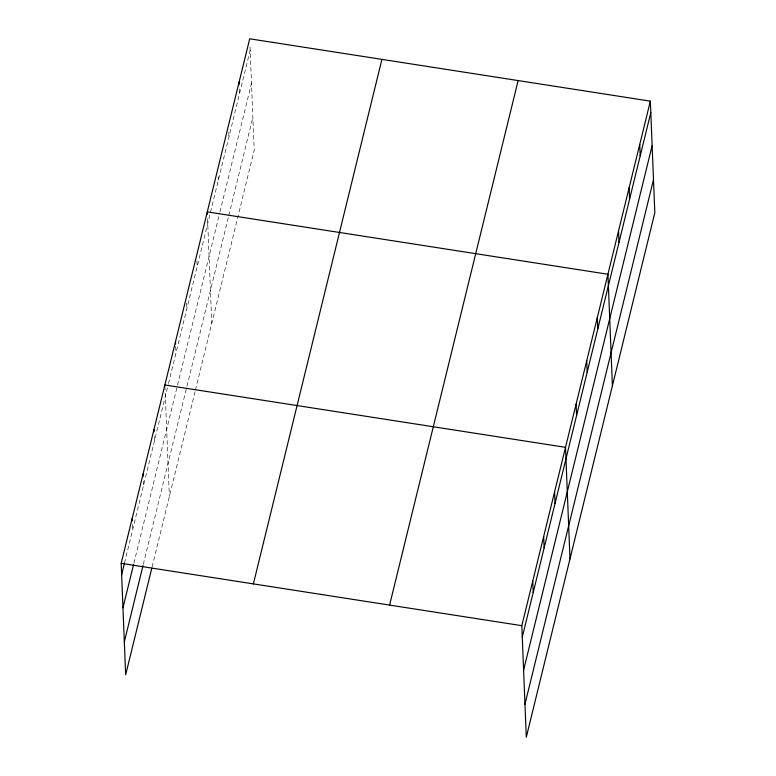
<?xml version="1.0" encoding="UTF-8"?>
<svg xmlns="http://www.w3.org/2000/svg" width="776" height="776" viewBox="0 0 776 776"><rect width="100%" height="100%" fill="white"/><g stroke="black" fill="none" stroke-linecap="round" stroke-linejoin="round"><path stroke-width="0.58" stroke-dasharray="3.88 2.91" d="M124.509 563.037L168.208 384.741M168.489 383.577L250.173 50.256M133.889 563.211L219.686 213.099M219.967 211.926L251.492 83.284M143.308 564.385L228.503 216.717M228.784 215.544L252.86 117.302M152.106 566.907L195.154 391.25M195.436 390.085L254.189 150.331L249.988 45.677M239.377 88.949L239.561 93.527M228.774 132.221L228.959 136.799M218.221 176.637L218.357 180.071M207.57 218.764L211.77 323.417M196.92 260.891L197.153 266.624M186.269 303.018L186.55 309.896M175.667 346.29L175.939 353.167M164.929 386.128L169.362 496.504M154.23 436.442L154.414 441.02M143.308 481.023L143.492 485.601M132.337 524.46L132.56 530.192"/><path stroke-width="1.16" d="M151.824 568.08L125.654 674.848L121.182 563.318L249.707 38.8L650.346 101.152L654.818 212.682L526.293 737.2L521.812 625.669L650.346 101.152M121.638 574.773L124.509 563.037M122.967 607.792L133.598 564.385M124.335 641.82L143.017 565.558M253.383 583.892L381.918 59.374M389.6 605.096L518.135 80.578M522.277 637.125L650.802 112.607M523.596 670.154L652.131 145.636M524.964 704.181L653.499 179.663M164.881 384.983L565.51 447.335L569.991 558.865M121.182 563.318L521.812 625.669M639.734 144.433L640.2 155.889M629.132 187.705L629.598 199.16M618.53 230.976L618.996 242.432M612.409 385.769L607.928 274.248L207.289 211.887L207.386 214.186M597.326 317.52L597.782 328.975M586.724 360.791L587.18 372.247M576.112 404.063L576.578 415.519M554.588 491.916L555.044 503.382M543.666 536.507L544.122 547.963M532.734 581.088L533.199 592.544M239.105 82.072L239.192 84.361M175.483 341.712L175.57 344.001M153.958 429.565L154.046 431.854M143.026 474.146L143.124 476.445M132.104 518.737L132.192 521.026"/></g></svg>
